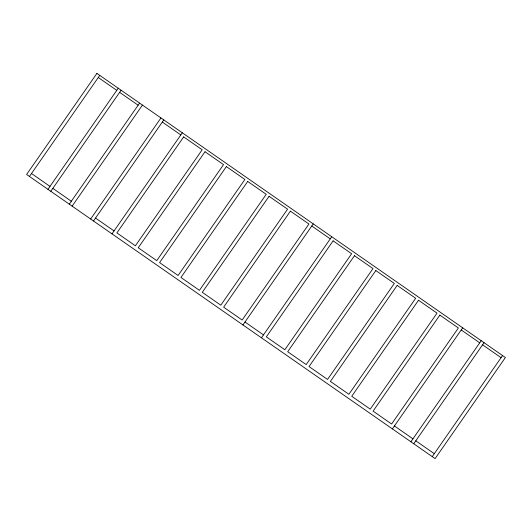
<?xml version="1.0" encoding="UTF-8"?>
<svg xmlns="http://www.w3.org/2000/svg" width="532" height="532" viewBox="0 0 532 532"><rect width="100%" height="100%" fill="white"/><g stroke="black" fill="none" stroke-linecap="round" stroke-linejoin="round"><path stroke-width="0.8" d="M29.446 176.444L99.75 75.371M47.953 189.319L118.25 88.245M50.793 191.294L121.097 90.227M69.3 204.168L139.603 103.095M72.146 206.15L142.45 105.077M90.653 219.018L160.957 117.944M93.492 220.999L163.796 119.926M111.999 233.867L182.303 132.794M242.944 324.952L313.248 223.879M261.451 337.82L331.755 236.753M392.397 428.905L462.7 327.832M410.904 441.773L481.207 340.706M413.75 443.755L484.047 342.681M432.25 456.629L502.554 355.556M98.274 77.499L116.774 90.367M119.62 92.349L138.127 105.216M162.32 122.047L180.827 134.922M311.772 226L330.279 238.875M461.224 329.953L479.731 342.827M482.571 344.809L501.078 357.677M31.488 173.505L49.995 186.38M52.841 188.361L71.341 201.229M95.541 218.06L114.041 230.928M244.993 322.013L263.493 334.887M394.438 425.966L412.945 438.84M415.791 440.815L434.298 453.69M96.904 73.396L26.6 174.469L435.096 458.604L505.4 357.531L96.904 73.396M183.673 136.897L116.887 232.91L135.394 245.784L202.173 149.771L183.673 136.897M205.02 151.746L138.24 247.759L156.747 260.633L223.526 164.621L205.02 151.746M226.373 166.602L159.587 262.608L178.094 275.483L244.88 179.47L226.373 166.602M247.719 181.452L180.94 277.465L199.447 290.332L266.226 194.32L247.719 181.452M269.072 196.301L202.286 292.314L220.793 305.182L287.579 209.176L269.072 196.301M290.419 211.151L223.64 307.163L242.146 320.031L308.926 224.025L290.419 211.151M333.125 240.85L266.339 336.862L284.846 349.737L351.625 253.724L333.125 240.85M354.472 255.706L287.692 351.712L306.193 364.586L372.979 268.574L354.472 255.706M375.825 270.555L309.039 366.561L327.546 379.436L394.325 283.423L375.825 270.555M397.171 285.405L330.392 381.417L348.892 394.285L415.678 298.272L397.171 285.405M418.524 300.254L351.738 396.267L370.245 409.135L437.025 313.129L418.524 300.254M439.871 315.104L373.092 411.116L391.599 423.991L458.378 327.978L439.871 315.104"/></g></svg>
